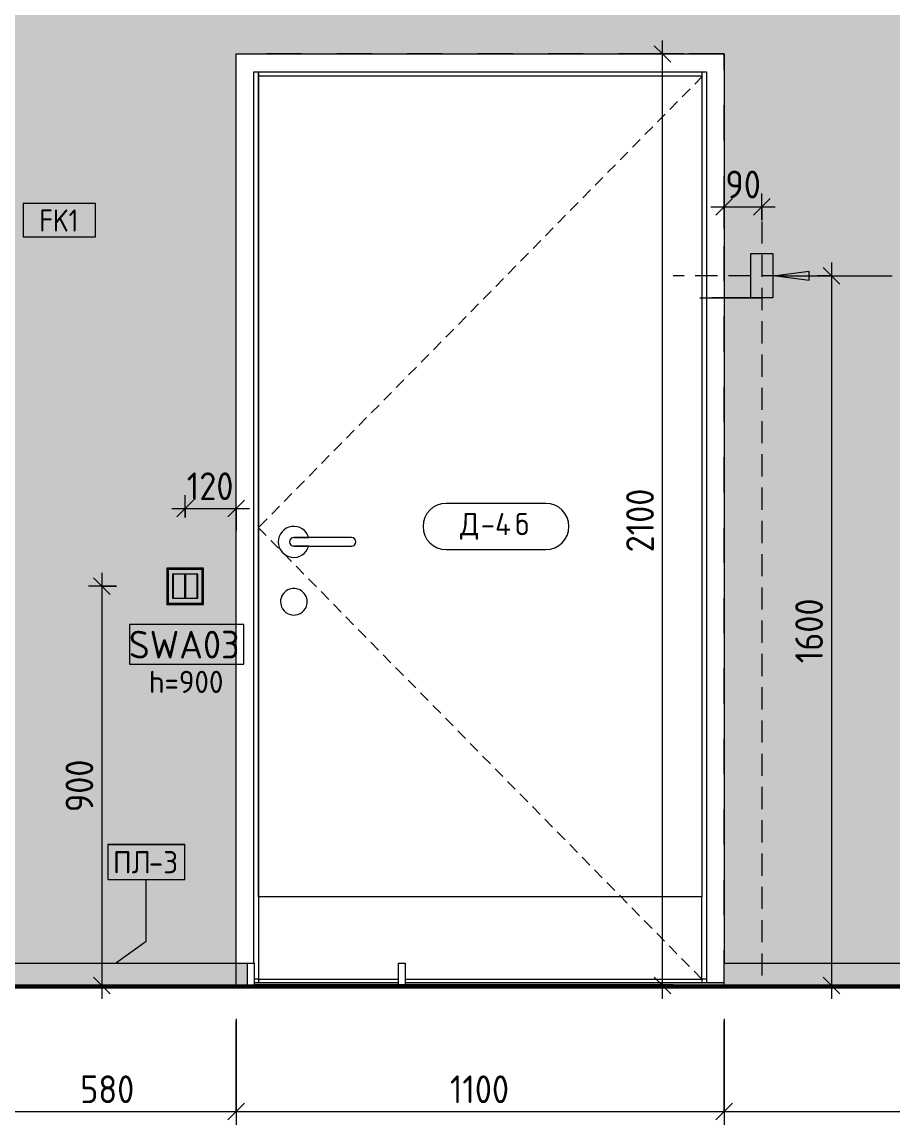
# Model space of a CAD drawing. Header units: millimetres. Extents: x 16345 to 138513, y -2470 to 23828.
# Drawn here: x 81923 to 83886, y 3886 to 6372 of the extents above; entities that cross this region are included whole.
import ezdxf

# ---------------------------------------------------------------- set-up
doc = ezdxf.new("R2010")
doc.units = ezdxf.units.MM
for name, pattern in [('200_ШТРИХ__ш1_п0_6_', [40, 25, -15]), ('ADSK_Штрих_ш2 п1', [75, 50, -25]), ('Штрих', [158.75, 79.375, -79.375])]:
    doc.linetypes.add(name, pattern=pattern)
for name, color, linetype, lineweight in [('A-ANNO-DIMS', 7, 'Continuous', 9), ('A-ANNO-DIMS-25', 7, 'Continuous', 9), ('A-DETL-1', 7, 'ADSK_Штрих_ш2 п1', 9), ('A-DOOR', 7, 'Continuous', 9), ('A-DOOR-2', 7, '200_ШТРИХ__ш1_п0_6_', 9), ('A-DOOR-4', 7, 'Штрих', 9), ('A-DOOR-FRAM-1', 7, 'Continuous', 9), ('A-DOOR-IDEN', 7, 'Continuous', 9), ('A-FLOR', 7, 'Continuous', 9), ('A-GENM', 7, 'Continuous', 9), ('A-GENM-IDEN', 7, 'Continuous', 9), ('A-WALL-IDEN', 7, 'Continuous', 9), ('A-WALL-PATT', 7, 'Continuous', 9), ('E-ELEC-FIXT-IDEN', 7, 'Continuous', 9), ('I-WALL', 7, 'Continuous', 9), ('Ограждение', 7, 'Continuous', 9), ('Поручни', 7, 'Continuous', 9), ('Электрические приборы', 7, 'Continuous', 9)]:
    doc.layers.add(name, color=color, linetype=linetype, lineweight=lineweight)
for name, color, linetype, lineweight, true_color in [('A-FLOR-FNSH-1', 7, 'Continuous', 30, 0x3c3c3c), ('G-ANNO-TEXT-1', 7, 'Continuous', 9, 0x3c3c3c), ('Q-SPCQ-1', 9, 'Continuous', 9, 0x808080), ('Q-SPCQ-2', 7, 'Continuous', 9, 0x7f7f7f)]:
    doc.layers.add(name, color=color, linetype=linetype, lineweight=lineweight, true_color=true_color)
doc.styles.add('GOST Common_1', font='GOST_Common.ttf', dxfattribs={"height": 50})
doc.styles.add('GOST Common_2', font='GOST_Common.ttf', dxfattribs={"width": 0.9, "height": 50})
doc.styles.add('GOST Common_3', font='GOST_Common.ttf', dxfattribs={"height": 62.5})
doc.styles.add('ISOCPEUR_1', font='isocpeur.ttf', dxfattribs={"width": 0.9, "height": 62.5})
doc.dimstyles.new('ISO-2_5_0_9К_БОЛЬШОЙ_1', dxfattribs={"dimscale": 304.8, "dimtxt": 62.248823, "dimasz": 0.123031, "dimexe": 0.098425, "dimexo": 0.246063, "dimgap": 0, "dimtad": 1, "dimdec": 0, "dimrnd": 10, "dimzin": 0, "dimdsep": 46, "dimtxsty": 'ISOCPEUR_1', "dimblk1": 'OBLIQUE', "dimblk2": 'OBLIQUE', "dimsah": 1, "dimcen": 0.09, "dimdle": 0.098425, "dimazin": 0, "dimtfac": 1, "dimtdec": 4, "dimtix": 1, "dimtmove": 0, "dimatfit": 3, "dimfxl": 1, "dimtvp": 1, "dimtolj": 1, "dimtzin": 0, "dimarcsym": 2})

# ---------------------------------------------------------------- blocks, each defined once
blk = doc.blocks.new('Плинтус - Плинтус темный _ст_школа_-32862079-Развертка 2_28-5')
at = {"layer": 'A-GENM'}
blk.add_hatch(color=256, dxfattribs=at).paths.add_polyline_path([(22796.7, 4200), (22988, 4200), (22988, 4250), (21955, 4250), (21955, 4200), (22620, 4200)])
for p, q in [((21955, 4250), (22988, 4250)), ((21955, 4200), (21955, 4250))]:
    blk.add_line(p, q, dxfattribs=at)
blk = doc.blocks.new('Плинтус - Плинтус темный _ст_школа_-32862080-Развертка 2_28-5')
at = {"layer": 'A-GENM'}
for p, q in [((21221, 4202), (21221, 4250)), ((21221, 4250), (21236, 4250)), ((21236, 4250), (21236, 4202))]:
    blk.add_line(p, q, dxfattribs=at)
blk = doc.blocks.new('Плинтус - Плинтус темный _ст_школа_-32862061-Развертка 2_28-5')
at = {"layer": 'A-GENM'}
blk.add_hatch(color=256, dxfattribs=at).paths.add_polyline_path([(20770.9, 4200), (20880.2, 4200), (20880.2, 4250), (20285, 4250), (20285, 4202), (20370, 4202), (20370, 4200), (20684.6, 4200)])
for p, q in [((20270, 4250), (20285, 4250)), ((20285, 4250), (20880.2, 4250)), ((20285, 4250), (20285, 4202)), ((20880.2, 4250), (20895.2, 4250)), ((20880.2, 4200), (20880.2, 4250)), ((20895.2, 4250), (20895.2, 4200))]:
    blk.add_line(p, q, dxfattribs=at)
blk = doc.blocks.new('110_Дверь_СКБ_1Ст_Внутренняя1 - Д-4б _огнестойкая EI 30_-32701367-Развертка 2_28-5')
at = {"layer": 'A-DOOR'}
for p, q in [((21905, 6250), (20905, 6250)), ((20905, 4400), (20905, 6250)), ((21905, 6250), (21905, 4400)), ((21115, 5210), (20985, 5210)), ((20985, 5210), (21018.5, 5210)), ((20985, 5190), (21115, 5190)), ((21018.5, 5190), (20985, 5190)), ((21905, 4400), (20905, 4400)), ((20905, 4400), (20905, 4214)), ((21905, 4214), (21905, 4400)), ((20905, 4214), (21221, 4214)), ((21236, 4214), (21905, 4214))]:
    blk.add_line(p, q, dxfattribs=at)
for centre, radius, start, end in [((20985, 5200), 35, 16.6015, 180), ((20985, 5200), 35, 180, 343.3985), ((20985, 5200), 10, 90, 270), ((20985, 5200), 10, 90, 270), ((21115, 5200), 10, 270, 90), ((20985, 5065), 30, 351.8301, 180), ((20985, 5065), 30, 180, 351.8301)]:
    blk.add_arc(centre, radius, start, end, dxfattribs=at)
at = {"layer": 'A-DOOR-2'}
for p, q in [((21906.4, 6250), (20905, 5232)), ((20905, 5232), (20958.4, 5177.6)), ((20962.2, 5173.8), (21905, 4214))]:
    blk.add_line(p, q, dxfattribs=at)
at = {"layer": 'A-DOOR-4'}
for p, q in [((21955, 6300), (20855, 6300)), ((20855, 4200), (20855, 6300)), ((21955, 6300), (20855, 6300)), ((20855, 4200), (20855, 6300)), ((21955, 4200), (21955, 6300)), ((21955, 4200), (21955, 6300))]:
    blk.add_line(p, q, dxfattribs=at)
at = {"layer": 'A-DOOR-FRAM-1'}
for p, q in [((20895, 4250), (20895, 6260)), ((20895, 6260), (21915, 6260)), ((20905, 6250), (20905, 6260)), ((20905, 6260), (20905, 4400)), ((21905, 6250), (20905, 6250)), ((21905, 6260), (21905, 6250)), ((21905, 6260), (21905, 4400)), ((21915, 6260), (21915, 4206.3)), ((20905, 4214), (20895.2, 4214)), ((20905, 4214), (20905, 4206.3)), ((21905, 4214), (21905, 4206.3)), ((21915, 4214), (21905, 4214))]:
    blk.add_line(p, q, dxfattribs=at)
blk = doc.blocks.new('Switch1 - Svitch х2-27773486-Развертка 2_28-5')
at = {"layer": 'Электрические приборы'}
h = blk.add_hatch(color=256, dxfattribs=at)
h.paths.add_polyline_path([(20745.7, 5059), (20781, 5059), (20781, 5141), (20699, 5141), (20699, 5059), (20741, 5059)])
h.paths.add_polyline_path([(20739, 5060), (20700, 5060), (20700, 5140), (20780, 5140), (20780, 5060), (20741, 5060)])
blk.add_hatch(color=256, dxfattribs=at).paths.add_polyline_path([(20702, 5062), (20712, 5072), (20712, 5128), (20768, 5128), (20768, 5072), (20778, 5062), (20778, 5138), (20702, 5138), (20702, 5072)])
h = blk.add_hatch(color=256, dxfattribs=at)
h.paths.add_polyline_path([(20744.3, 5062), (20778, 5062), (20768, 5072), (20712, 5072), (20702, 5062), (20741, 5062)])
h.paths.add_polyline_path([(20767, 5073), (20767, 5127), (20713, 5127), (20713, 5073)])
for p, q in [((20699, 5141), (20699, 5059)), ((20781, 5141), (20699, 5141)), ((20700, 5140), (20780, 5140)), ((20700, 5060), (20700, 5140)), ((20702, 5138), (20702, 5062)), ((20778, 5138), (20702, 5138)), ((20702, 5138), (20702, 5062)), ((20778, 5138), (20702, 5138)), ((20712, 5128), (20768, 5128)), ((20712, 5072), (20712, 5128)), ((20712, 5128), (20768, 5128)), ((20712, 5072), (20712, 5128)), ((20739, 5127), (20713, 5127)), ((20713, 5127), (20713, 5073)), ((20713, 5127), (20713, 5073)), ((20767, 5127), (20713, 5127)), ((20739, 5073), (20739, 5127)), ((20741, 5127), (20741, 5073)), ((20767, 5127), (20741, 5127)), ((20767, 5073), (20767, 5127)), ((20767, 5073), (20767, 5127)), ((20768, 5128), (20768, 5072)), ((20768, 5128), (20768, 5072)), ((20778, 5062), (20778, 5138)), ((20778, 5062), (20778, 5138)), ((20780, 5140), (20780, 5060)), ((20781, 5059), (20781, 5141)), ((20713, 5073), (20739, 5073)), ((20713, 5073), (20767, 5073)), ((20741, 5073), (20767, 5073)), ((20699, 5059), (20781, 5059)), ((20780, 5060), (20700, 5060)), ((20702, 5062), (20778, 5062)), ((20702, 5062), (20778, 5062)), ((20768, 5072), (20712, 5072)), ((20768, 5072), (20712, 5072))]:
    blk.add_line(p, q, dxfattribs=at)
blk = doc.blocks.new('_Считыватель карт - Тип 1-29705581-Развертка 2_28-5')
at = {"layer": 'Q-SPCQ-2'}
blk.add_hatch(color=256, dxfattribs=at).paths.add_polyline_path([(22065, 5750), (22065, 5850), (22015, 5850), (22015, 5750)])
at = {"layer": 'Q-SPCQ-1'}
for p, q in [((22015, 5850), (22065, 5850)), ((22015, 5750), (22015, 5850)), ((22065, 5850), (22065, 5750)), ((21900, 5750), (22040, 5750)), ((21900, 5750), (22040, 5750)), ((22012.6, 5750), (21927.6, 5750)), ((21927.6, 5750), (22012.6, 5750)), ((22065, 5750), (22015, 5750))]:
    blk.add_line(p, q, dxfattribs=at)
blk = doc.blocks.new('Ограждение - Ограждение-32873752-Развертка 2_28-5')
at = {"layer": 'Ограждение'}
h = blk.add_hatch(color=256, dxfattribs=at)
h.paths.add_polyline_path([(21955, 4200), (21955, 4206.3), (21236, 4206.3), (21236, 4202), (21840, 4202), (21840, 4200), (21915, 4200)])
h.paths.add_polyline_path([(20895.2, 4200), (20895.3, 4200), (20895.3, 4202), (21221, 4202), (21221, 4206.3), (20895.2, 4206.3), (20895.2, 4202)])
at = {"layer": 'Поручни'}
for p, q in [((20895.2, 4206.3), (21221, 4206.3)), ((21236, 4206.3), (21955, 4206.3))]:
    blk.add_line(p, q, dxfattribs=at)
blk = doc.blocks.new('DIMBLOCK44-Развертка 2_28-5')
at = {"layer": 'A-ANNO-DIMS-25'}
for p, q in [((81820.6, 4125), (81820.6, 3885.5)), ((81820.6, 3915.5), (81820.6, 4120)), ((82405.6, 4125), (82405.6, 3885.5)), ((82405.6, 3915.5), (82405.6, 4120)), ((81820.6, 3915.5), (82405.6, 3915.5))]:
    blk.add_line(p, q, dxfattribs=at)
at = {"layer": 'A-ANNO-DIMS-25', "lineweight": 20}
for p, q in [((81820.6, 3915.5), (81839.4, 3934.3)), ((82405.6, 3915.5), (82424.4, 3934.3)), ((81820.6, 3915.5), (81801.9, 3896.8)), ((82405.6, 3915.5), (82386.9, 3896.8))]:
    blk.add_line(p, q, dxfattribs=at)
at = {"layer": 'A-ANNO-DIMS-25', "color": 0, "insert": (82053.9, 3997.2), "char_height": 62.5, "width": 142.215, "attachment_point": 1, "line_spacing_factor": 1.149209, "style": 'ISOCPEUR_1'}
blk.add_mtext('580', dxfattribs=at)
blk = doc.blocks.new('_Oblique')
at = {"color": 0, "linetype": 'ByBlock', "lineweight": -2}
blk.add_line((-0.5, -0.5), (0.5, 0.5), dxfattribs=at)
blk = doc.blocks.new('DIMBLOCK45-Развертка 2_28-5')
at = {"layer": 'A-ANNO-DIMS-25'}
for p, q in [((82405.6, 4125), (82405.6, 3885.5)), ((82405.6, 3915.5), (82405.6, 4120)), ((83505.6, 4125), (83505.6, 3885.5)), ((83505.6, 3915.5), (83505.6, 4120)), ((82405.6, 3915.5), (83505.6, 3915.5))]:
    blk.add_line(p, q, dxfattribs=at)
at = {"layer": 'A-ANNO-DIMS-25', "lineweight": 20}
for p, q in [((82405.6, 3915.5), (82424.4, 3934.3)), ((83505.6, 3915.5), (83524.4, 3934.3)), ((82405.6, 3915.5), (82386.9, 3896.8)), ((83505.6, 3915.5), (83486.9, 3896.8))]:
    blk.add_line(p, q, dxfattribs=at)
at = {"layer": 'A-ANNO-DIMS-25', "color": 0, "insert": (82887.4, 3997.2), "char_height": 62.5, "width": 163.762, "attachment_point": 1, "line_spacing_factor": 1.149209, "style": 'ISOCPEUR_1'}
blk.add_mtext('1100', dxfattribs=at)
blk = doc.blocks.new('DIMBLOCK46-Развертка 2_28-5')
at = {"layer": 'A-ANNO-DIMS-25'}
for p, q in [((83505.6, 4125), (83505.6, 3885.5)), ((83505.6, 3915.5), (83505.6, 4120)), ((84554.6, 4125), (84554.6, 3885.5)), ((84554.6, 3915.5), (84554.6, 4120)), ((83505.6, 3915.5), (84554.6, 3915.5))]:
    blk.add_line(p, q, dxfattribs=at)
at = {"layer": 'A-ANNO-DIMS-25', "lineweight": 20}
for p, q in [((83505.6, 3915.5), (83524.4, 3934.3)), ((84554.6, 3915.5), (84573.4, 3934.3)), ((83505.6, 3915.5), (83486.9, 3896.8)), ((84554.6, 3915.5), (84535.9, 3896.8))]:
    blk.add_line(p, q, dxfattribs=at)
at = {"layer": 'A-ANNO-DIMS-25', "color": 0, "insert": (83956.5, 3997.2), "char_height": 62.5, "width": 176.691, "attachment_point": 1, "line_spacing_factor": 1.149209, "style": 'ISOCPEUR_1'}
blk.add_mtext('1050', dxfattribs=at)
blk = doc.blocks.new('М_двери - Типоразмер_рамка-25223575-Развертка 2_28-5')
at = {"layer": 'A-DOOR-IDEN'}
for p, q in [((21553, 5286.8), (21328.2, 5286.8)), ((21328.2, 5182.8), (21553, 5182.8))]:
    blk.add_line(p, q, dxfattribs=at)
for centre, start, end in [((21328.2, 5234.8), 90, 270), ((21553, 5234.8), 270, 90)]:
    blk.add_arc(centre, 52, start, end, dxfattribs=at)
blk = doc.blocks.new('М_силовых электроприборов_РАЗВЕРТКИ - Типоразмер_примечание-27444908-Развертка 2_28-5')
at = {"layer": 'E-ELEC-FIXT-IDEN'}
for p, q in [((20872.5, 5014.1), (20614.2, 5014.1)), ((20614.2, 5014.1), (20614.2, 4924.1)), ((20872.5, 4924.1), (20872.5, 5014.1)), ((20614.2, 4924.1), (20872.5, 4924.1))]:
    blk.add_line(p, q, dxfattribs=at)
blk = doc.blocks.new('Mark Reiling - Mark Reiling-26174330-Развертка 2_28-5')
at = {"layer": 'A-GENM-IDEN'}
for p, q in [((22392.3, 4517.8), (22392.3, 4439)), ((22392.3, 4517.8), (22565.7, 4517.8)), ((22565.7, 4517.8), (22392.3, 4517.8)), ((22392.3, 4517.8), (22392.3, 4439)), ((22565.7, 4439), (22565.7, 4517.8)), ((22565.7, 4439), (22565.7, 4517.8)), ((22392.3, 4439), (22565.7, 4439)), ((22392.3, 4439), (22565.7, 4439))]:
    blk.add_line(p, q, dxfattribs=at)
blk = doc.blocks.new('DIMBLOCK48-Развертка 2_28-5')
at = {"layer": 'A-ANNO-DIMS-25'}
for p, q in [((82290.6, 5255), (82290.6, 5305)), ((82405.6, 5226.6), (82405.6, 5305)), ((82260.6, 5275), (82435.6, 5275)), ((82290.6, 5275), (82290.6, 5255)), ((82405.6, 5275), (82405.6, 5226.6))]:
    blk.add_line(p, q, dxfattribs=at)
at = {"layer": 'A-ANNO-DIMS-25', "lineweight": 20}
for p, q in [((82290.6, 5275), (82271.9, 5256.3)), ((82290.6, 5275), (82309.4, 5293.8)), ((82405.6, 5275), (82386.9, 5256.3)), ((82405.6, 5275), (82424.4, 5293.8))]:
    blk.add_line(p, q, dxfattribs=at)
at = {"layer": 'A-ANNO-DIMS-25', "color": 0, "insert": (82294.3, 5356.7), "char_height": 62.5, "width": 129.286, "attachment_point": 1, "line_spacing_factor": 1.149209, "style": 'ISOCPEUR_1'}
blk.add_mtext('120', dxfattribs=at)
blk = doc.blocks.new('DIMBLOCK49-Развертка 2_28-5')
at = {"layer": 'A-ANNO-DIMS-25'}
for p, q in [((82102.5, 5130), (82102.5, 4170)), ((82135.6, 5100), (82072.5, 5100)), ((82102.5, 5100), (82135.6, 5100)), ((82054, 4200), (82132.5, 4200)), ((82102.5, 4200), (82054, 4200))]:
    blk.add_line(p, q, dxfattribs=at)
at = {"layer": 'A-ANNO-DIMS-25', "lineweight": 20}
for p, q in [((82102.5, 5100), (82083.8, 5118.7)), ((82102.5, 5100), (82121.3, 5081.2)), ((82102.5, 4200), (82083.8, 4218.7)), ((82102.5, 4200), (82121.3, 4181.2))]:
    blk.add_line(p, q, dxfattribs=at)
at = {"layer": 'A-ANNO-DIMS-25', "color": 0, "insert": (82020.9, 4590.7), "char_height": 62.5, "width": 142.215, "attachment_point": 1, "rotation": 90, "line_spacing_factor": 1.149209, "style": 'ISOCPEUR_1'}
blk.add_mtext('900', dxfattribs=at)
blk = doc.blocks.new('DIMBLOCK50-Развертка 2_28-5')
at = {"layer": 'A-ANNO-DIMS-25'}
for p, q in [((83505.6, 5906.9), (83505.6, 5985.4)), ((83590.6, 5925), (83590.6, 5985.4)), ((83475.6, 5955.4), (83620.6, 5955.4)), ((83505.6, 5955.4), (83505.6, 5906.9)), ((83590.6, 5955.4), (83590.6, 5925))]:
    blk.add_line(p, q, dxfattribs=at)
at = {"layer": 'A-ANNO-DIMS-25', "lineweight": 20}
for p, q in [((83505.6, 5955.4), (83524.4, 5974.1)), ((83590.6, 5955.4), (83609.4, 5974.1)), ((83505.6, 5955.4), (83486.9, 5936.6)), ((83590.6, 5955.4), (83571.9, 5936.6))]:
    blk.add_line(p, q, dxfattribs=at)
at = {"layer": 'A-ANNO-DIMS-25', "color": 0, "insert": (83508.6, 6037), "char_height": 62.5, "width": 94.81, "attachment_point": 1, "line_spacing_factor": 1.149209, "style": 'ISOCPEUR_1'}
blk.add_mtext('90', dxfattribs=at)
blk = doc.blocks.new('DIMBLOCK51-Развертка 2_28-5')
at = {"layer": 'A-ANNO-DIMS-25', "lineweight": 20}
for p, q in [((83747.6, 5800), (83728.9, 5818.7)), ((83747.6, 5800), (83766.4, 5781.2)), ((83747.6, 4200), (83728.9, 4218.7)), ((83747.6, 4200), (83766.4, 4181.2))]:
    blk.add_line(p, q, dxfattribs=at)
at = {"layer": 'A-ANNO-DIMS-25'}
for p, q in [((83747.6, 5830), (83747.6, 4170)), ((83715.4, 5800), (83777.6, 5800)), ((83747.6, 5800), (83715.4, 5800)), ((83699.1, 4200), (83777.6, 4200)), ((83747.6, 4200), (83699.1, 4200))]:
    blk.add_line(p, q, dxfattribs=at)
at = {"layer": 'A-ANNO-DIMS-25', "color": 0, "insert": (83666, 4926.4), "char_height": 62.5, "width": 176.691, "attachment_point": 1, "rotation": 90, "line_spacing_factor": 1.149209, "style": 'ISOCPEUR_1'}
blk.add_mtext('1600', dxfattribs=at)
blk = doc.blocks.new('DIMBLOCK52-Развертка 2_28-5')
at = {"layer": 'A-ANNO-DIMS-25', "lineweight": 20}
for p, q in [((83366.4, 6300), (83347.7, 6318.7)), ((83366.4, 6300), (83385.2, 6281.2)), ((83366.4, 4200), (83347.7, 4218.7)), ((83366.4, 4200), (83385.2, 4181.2))]:
    blk.add_line(p, q, dxfattribs=at)
at = {"layer": 'A-ANNO-DIMS-25'}
for p, q in [((83366.4, 4170), (83366.4, 6330)), ((83414.9, 6300), (83336.4, 6300)), ((83366.4, 6300), (83414.9, 6300)), ((83414.9, 4200), (83336.4, 4200)), ((83366.4, 4200), (83414.9, 4200))]:
    blk.add_line(p, q, dxfattribs=at)
at = {"layer": 'A-ANNO-DIMS-25', "color": 0, "insert": (83284.8, 5176.4), "char_height": 62.5, "width": 176.691, "attachment_point": 1, "rotation": 90, "line_spacing_factor": 1.149209, "style": 'ISOCPEUR_1'}
blk.add_mtext('2100', dxfattribs=at)
blk = doc.blocks.new('М_стена_0001 - Типоразмер_без рамки-25382661-Развертка 2_28-5')
at = {"layer": 'A-WALL-IDEN'}
for p, q in [((15816.5, 6165.7), (15653.3, 6165.7)), ((15653.3, 6165.7), (15653.3, 6090.7)), ((15816.5, 6090.7), (15816.5, 6165.7)), ((15653.3, 6090.7), (15816.5, 6090.7))]:
    blk.add_line(p, q, dxfattribs=at)

msp = doc.modelspace()

# ---------------------------------------------------------------- hatches: boundary and pattern name
at = {"layer": 'A-FLOR'}
msp.add_hatch(color=256, dxfattribs=at).paths.add_polyline_path([(82838.7, 4200), (83390.6, 4200), (83390.6, 4202), (82445.9, 4202), (82445.9, 4200), (82805.2, 4200)])
at = {"layer": 'A-WALL-PATT'}
h = msp.add_hatch(color=256, dxfattribs=at)
h.paths.add_polyline_path([(79424.9, 4250), (80420.6, 4250), (80420.6, 6300), (81820.6, 6300), (81820.6, 4250), (82405.6, 4250), (82405.6, 6300), (83505.6, 6300), (83505.6, 4250), (84553.6, 4250), (84553.6, 4300), (84533.6, 4300), (84533.6, 4850), (84553.6, 4850), (84553.6, 7600), (79421.6, 7600), (79421.6, 4250)])
h.paths.add_polyline_path([(82317.6, 5059), (82249.6, 5059), (82249.6, 5141), (82331.6, 5141), (82331.6, 5059), (82318.6, 5059)])
h.paths.add_polyline_path([(82328.6, 5060), (82330.6, 5060), (82330.6, 5140), (82250.6, 5140), (82250.6, 5060), (82318.6, 5060)])
h.paths.add_polyline_path([(82318.6, 5062), (82252.6, 5062), (82252.6, 5138), (82328.6, 5138), (82328.6, 5062)])
h.paths.add_polyline_path([(82262.6, 5072), (82318.6, 5072), (82318.6, 5128), (82262.6, 5128), (82262.6, 5073)])
h.paths.add_polyline_path([(82317.6, 5073), (82263.6, 5073), (82263.6, 5127), (82317.6, 5127)])
h.paths.add_polyline_path([(83615.6, 5750), (83565.6, 5750), (83565.6, 5850), (83615.6, 5850)])
at = {"layer": 'G-ANNO-TEXT-1'}
msp.add_hatch(color=256, dxfattribs=at).paths.add_polyline_path([(83622.6, 5799.9), (83697.6, 5790), (83697.6, 5809.8)])

# ---------------------------------------------------------------- linework, layer by layer
at = {"layer": 'A-DETL-1'}
for p, q in [((83590.6, 5922.4), (83590.6, 4200)), ((83640.4, 5800), (83390.6, 5800))]:
    msp.add_line(p, q, dxfattribs=at)
at = {"layer": 'A-FLOR'}
for p, q in [((82445.6, 4202), (82445.6, 4200)), ((82445.7, 4202), (83390.6, 4202)), ((83390.6, 4202), (83390.6, 4200))]:
    msp.add_line(p, q, dxfattribs=at)
at = {"layer": 'A-FLOR-FNSH-1'}
for p, q in [((84950.6, 4200), (75295.7, 4200)), ((75295.7, 4195), (84950.6, 4195))]:
    msp.add_line(p, q, dxfattribs=at)
at = {"layer": 'A-GENM-IDEN'}
for p, q in [((82202.9, 4300), (82202.9, 4438)), ((82133.3, 4250), (82202.9, 4300))]:
    msp.add_line(p, q, dxfattribs=at)
at = {"layer": 'G-ANNO-TEXT-1'}
for p, q in [((83697.6, 5809.8), (83622.6, 5799.9)), ((83622.6, 5799.9), (83697.6, 5790)), ((83622.6, 5799.9), (83884.6, 5799.9)), ((83697.6, 5790), (83697.6, 5809.8))]:
    msp.add_line(p, q, dxfattribs=at)
at = {"layer": 'I-WALL'}
for p, q in [((82405.6, 4250), (82405.6, 6300)), ((82405.6, 6300), (83505.6, 6300)), ((83505.6, 6300), (83505.6, 4250))]:
    msp.add_line(p, q, dxfattribs=at)

# ---------------------------------------------------------------- block references
at = {"layer": 'A-DOOR'}
msp.add_blockref('110_Дверь_СКБ_1Ст_Внутренняя1 - Д-4б _огнестойкая EI 30_-32701367-Развертка 2_28-5', (61550.6, 0), dxfattribs=at)
at = {"layer": 'A-DOOR-IDEN'}
msp.add_blockref('М_двери - Типоразмер_рамка-25223575-Развертка 2_28-5', (61550.6, 0), dxfattribs=at)
at = {"layer": 'A-GENM'}
for name in ['Плинтус - Плинтус темный _ст_школа_-32862061-Развертка 2_28-5', 'Плинтус - Плинтус темный _ст_школа_-32862080-Развертка 2_28-5', 'Плинтус - Плинтус темный _ст_школа_-32862079-Развертка 2_28-5']:
    msp.add_blockref(name, (61550.6, 0), dxfattribs=at)
at = {"layer": 'A-GENM-IDEN'}
msp.add_blockref('Mark Reiling - Mark Reiling-26174330-Развертка 2_28-5', (59723.9, 0), dxfattribs=at)
at = {"layer": 'A-WALL-IDEN'}
msp.add_blockref('М_стена_0001 - Типоразмер_без рамки-25382661-Развертка 2_28-5', (66271.8, -202.6), dxfattribs=at)
at = {"layer": 'E-ELEC-FIXT-IDEN'}
msp.add_blockref('М_силовых электроприборов_РАЗВЕРТКИ - Типоразмер_примечание-27444908-Развертка 2_28-5', (61550.6, 0), dxfattribs=at)
at = {"layer": 'Q-SPCQ-1'}
msp.add_blockref('_Считыватель карт - Тип 1-29705581-Развертка 2_28-5', (61550.6, 0), dxfattribs=at)
at = {"layer": 'Поручни'}
msp.add_blockref('Ограждение - Ограждение-32873752-Развертка 2_28-5', (61550.6, 0), dxfattribs=at)
at = {"layer": 'Электрические приборы'}
msp.add_blockref('Switch1 - Svitch х2-27773486-Развертка 2_28-5', (61550.6, 0), dxfattribs=at)

# ---------------------------------------------------------------- texts
at = {"layer": 'A-DOOR-IDEN', "char_height": 50, "attachment_point": 1, "style": 'GOST Common_1'}
for s, insert, width in [('\\fGOST Common|b0|i0|c204|p34|;Д', (82910.4, 5265.1), 56.118), ('-4', (82956.7, 5265.1), 94.198), ('\\fGOST Common|b0|i0|c204|p34|;б', (83034.5, 5265.1), 44.093)]:
    msp.add_mtext(s, dxfattribs=dict(at, insert=insert, width=width))
at = {"layer": 'A-GENM-IDEN', "char_height": 50, "attachment_point": 1, "style": 'GOST Common_1'}
for s, insert, width in [('ПЛ', (82127.7, 4502.8), 98.207), ('-3', (82208.7, 4502.8), 86.181)]:
    msp.add_mtext(s, dxfattribs=dict(at, insert=insert, width=width))
at = {"layer": 'A-WALL-IDEN', "insert": (81961.8, 5949.5), "char_height": 50, "width": 111.835, "attachment_point": 1, "style": 'GOST Common_2'}
msp.add_mtext('FK1', dxfattribs=at)
at = {"layer": 'E-ELEC-FIXT-IDEN', "attachment_point": 1}
for s, insert, char_height, width, style in [('SWA03', (82163.5, 4999.6), 62.5, 320.675, 'GOST Common_3'), ('h=900', (82208.8, 4909.4), 50, 220.464, 'GOST Common_1')]:
    msp.add_mtext(s, dxfattribs=dict(at, insert=insert, char_height=char_height, width=width, style=style))

# ---------------------------------------------------------------- dimensions: what is measured, and where the dimension line sits
at = {"layer": 'A-ANNO-DIMS'}
for base, p1, p2, override, picture, middle in [((83366.4, 6300), (83339.9, 4200), (83339.9, 6300), {"dimpost": '<>', "dimfxl": 2100}, 'DIMBLOCK52-Развертка 2_28-5', (83335.2, 5250)), ((83747.6, 4200), (83640.4, 5800), (83774.1, 4200), {"dimpost": '<>', "dimfxl": 1605.579261}, 'DIMBLOCK51-Развертка 2_28-5', (83716.4, 5000)), ((82102.5, 4200), (82210.6, 5100), (82129, 4200), {"dimpost": '<>', "dimfxl": 903.690166}, 'DIMBLOCK49-Развертка 2_28-5', (82071.3, 4650))]:
    dim = msp.add_linear_dim(base=base, p1=p1, p2=p2, angle=90, dimstyle='ISO-2_5_0_9К_БОЛЬШОЙ_1', override=override, dxfattribs=at)
    dim.commit()
    dim.dimension.update_dxf_attribs({"geometry": picture, "text_midpoint": middle})
for base, p1, p2, override, picture, middle in [((83590.6, 5955.4), (83505.6, 5981.9), (83590.6, 5850), {"dimpost": '<>', "dimfxl": 156.901456}, 'DIMBLOCK50-Развертка 2_28-5', (83548.1, 5986.6)), ((82405.6, 5275), (82290.6, 5180), (82405.6, 5301.6), {"dimpost": '<>', "dimfxl": 167.336749}, 'DIMBLOCK48-Развертка 2_28-5', (82348.1, 5306.3)), ((82405.6, 3915.5), (81820.6, 4200), (82405.6, 4200), {"dimpost": '<>', "dimfxl": 584.999957}, 'DIMBLOCK44-Развертка 2_28-5', (82113.1, 3946.8)), ((83505.6, 3915.5), (82405.6, 4200), (83505.6, 4200), {"dimpost": '<>', "dimfxl": 1100}, 'DIMBLOCK45-Развертка 2_28-5', (82955.6, 3946.8)), ((84554.6, 3915.5), (83505.6, 4200), (84554.6, 4200), {"dimpost": '<>', "dimfxl": 1048.999947}, 'DIMBLOCK46-Развертка 2_28-5', (84030.1, 3946.8))]:
    dim = msp.add_linear_dim(base=base, p1=p1, p2=p2, dimstyle='ISO-2_5_0_9К_БОЛЬШОЙ_1', override=override, dxfattribs=at)
    dim.commit()
    dim.dimension.update_dxf_attribs({"geometry": picture, "text_midpoint": middle})

doc.saveas('drawing.dxf')
